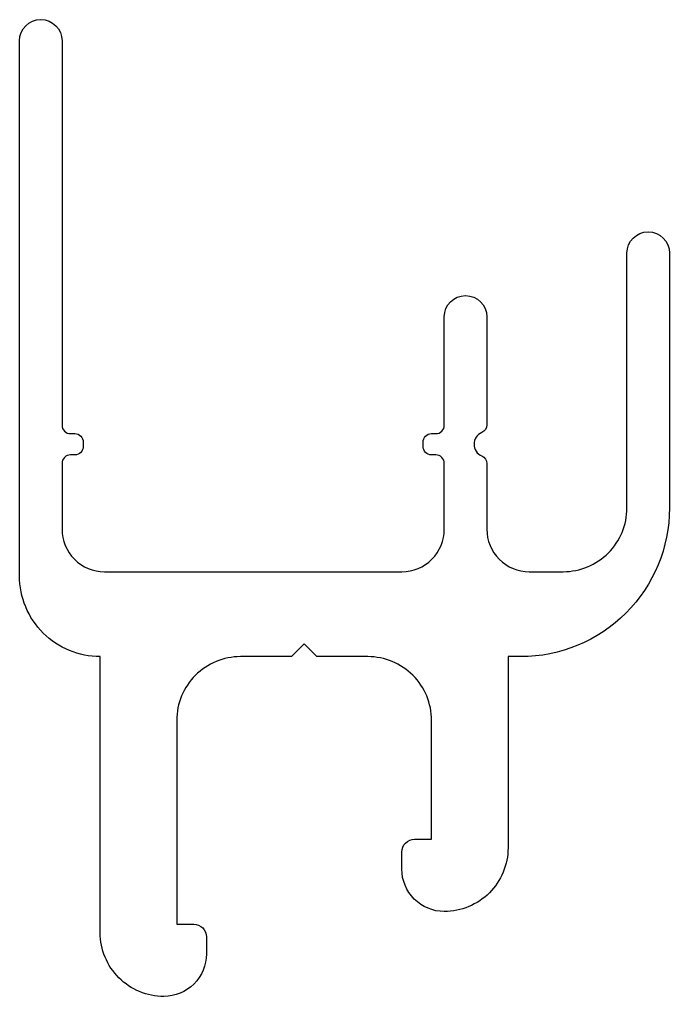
# Model space of a CAD drawing. Extents: x 94.8 to 110.1, y 181.3 to 204.3.
import ezdxf

# ---------------------------------------------------------------- set-up
doc = ezdxf.new("R2010")
doc.units = 0
doc.layers.get('0').update_dxf_attribs({"linetype": 'CONTINUOUS'})

msp = doc.modelspace()

# ---------------------------------------------------------------- linework, layer by layer
msp.add_lwpolyline([(107.551, 191.268, 0.414214), (109.051, 192.768), (109.051, 198.768, -1), (110.051, 198.768), (110.051, 192.768, -0.414214), (106.551, 189.268), (106.251, 189.268), (106.251, 184.768, -0.414214), (104.751, 183.268, -0.414214), (103.751, 184.268), (103.751, 184.668, -0.414214), (104.051, 184.968), (104.451, 184.968), (104.451, 187.768, 0.414214), (102.951, 189.268), (101.751, 189.268), (101.451, 189.568), (101.151, 189.268), (99.951, 189.268, 0.414214), (98.451, 187.768), (98.451, 182.968), (98.851, 182.968, -0.414214), (99.151, 182.668), (99.151, 182.268, -0.414214), (98.151, 181.268, -0.414214), (96.651, 182.768), (96.651, 189.268, -0.414214), (94.751, 191.168), (94.751, 203.768, -1), (95.751, 203.768), (95.751, 194.718, 0.414214), (95.951, 194.518), (96.051, 194.518, -0.414214), (96.251, 194.318), (96.251, 194.218, -0.414214), (96.051, 194.018), (95.951, 194.018, 0.414214), (95.751, 193.818), (95.751, 192.268, 0.414214), (96.751, 191.268), (103.751, 191.268, 0.414214), (104.751, 192.268), (104.751, 193.818, 0.414214), (104.551, 194.018), (104.451, 194.018, -0.414214), (104.251, 194.218), (104.251, 194.318, -0.414214), (104.451, 194.518), (104.551, 194.518, 0.414214), (104.751, 194.718), (104.751, 197.268, -1), (105.751, 197.268), (105.751, 194.726, -0.298217), (105.631, 194.543, 0.654654), (105.631, 193.993, -0.298217), (105.751, 193.809), (105.751, 192.268, 0.414214), (106.751, 191.268)], format="xyb", close=True)

doc.saveas('drawing.dxf')
